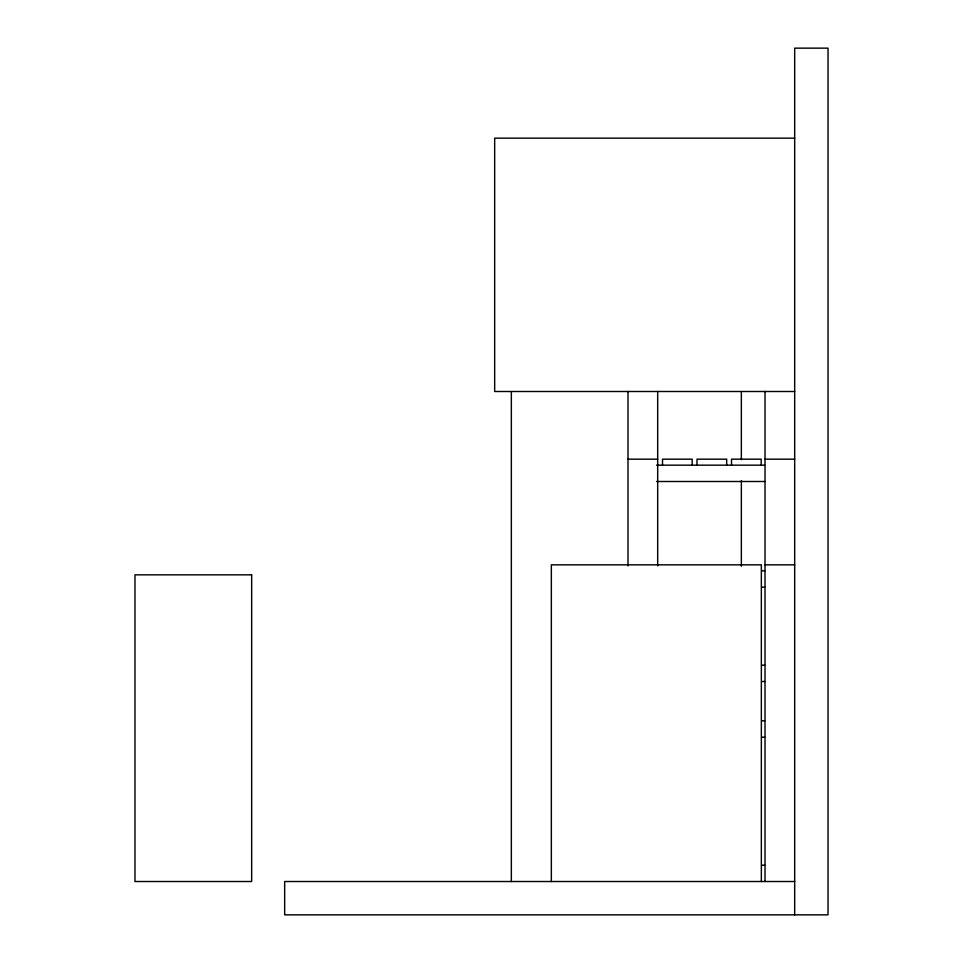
<?xml version="1.0" encoding="UTF-8"?>
<svg xmlns="http://www.w3.org/2000/svg" width="963" height="963" viewBox="0 0 963 963"><rect width="100%" height="100%" fill="white"/><g stroke="black" fill="none" stroke-linecap="round" stroke-linejoin="round"><path stroke-width="1.44" d="M794.68 138.154L494.669 138.154L494.669 391.496L794.68 391.496M628.008 459.17L657.681 459.17M765.019 459.17L794.68 459.17M656.537 465.165L764.646 465.165M656.537 481.5L764.646 481.5M765.019 564.836L794.68 564.836M761.649 570.842L764.646 570.842M761.649 587.165L764.646 587.165M761.649 665.168L764.646 665.168M761.649 681.503L764.646 681.503M761.649 720.842L764.646 720.842M761.649 737.177L764.646 737.177M761.649 865.183L764.646 865.183M794.68 881.518L284.663 881.518L284.663 914.85L828.024 914.85L828.024 48.15L794.68 48.15L794.68 914.85M765.019 391.447L765.019 881.518M761.348 881.518L761.348 564.836L551.342 564.836L551.342 881.518M761.179 465.165L761.179 459.17L731.519 459.17L731.519 465.165M741.354 392.085L741.354 459.64M741.354 480.657L741.354 566.232M726.68 465.165L726.68 459.17L697.007 459.17L697.007 465.165M692.18 465.165L692.18 459.17L662.508 459.17L662.508 465.165M657.681 391.447L657.681 565.883M628.008 391.447L628.008 565.883M511.341 392.085L511.341 881.518M251.656 574.839L134.976 574.839L134.976 881.518L251.656 881.518L251.656 574.839"/></g></svg>
